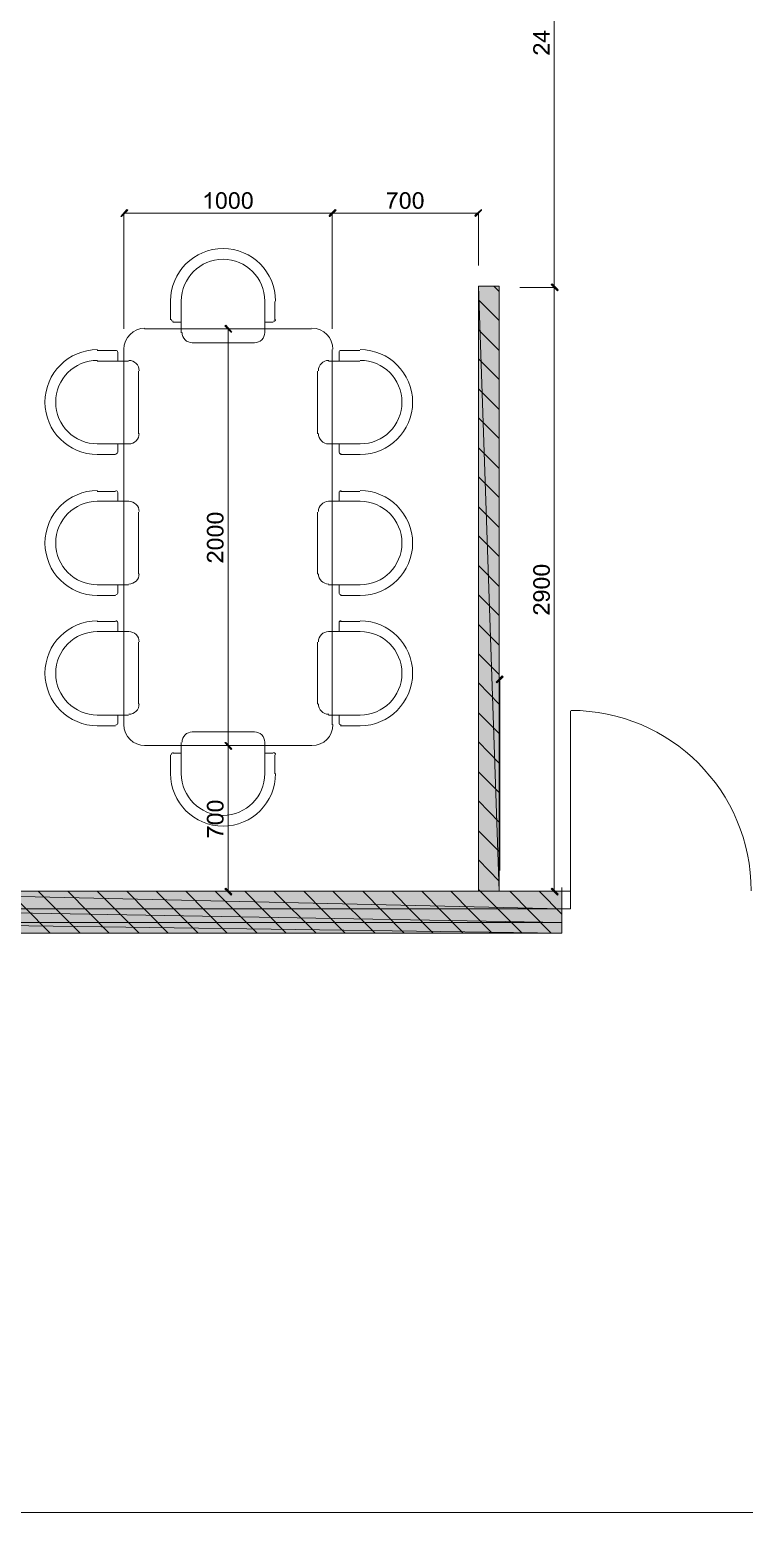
# Model space of a CAD drawing. Header units: inches. Extents: x 23 to 314, y 14 to 225.
# Drawn here: x 137.8 to 185.3, y 13.6 to 112.3 of the extents above; entities that cross this region are included whole.
import ezdxf

# ---------------------------------------------------------------- set-up
doc = ezdxf.new("R2010")
doc.units = ezdxf.units.IN
for name, color, linetype in [('BUYSER', 7, 'Continuous'), ('DIM', 7, 'Continuous'), ('Doors', 7, 'Continuous'), ('KAHUYQNER', 7, 'Continuous'), ('PDF_0', 7, 'Continuous'), ('walls', 7, 'Continuous')]:
    doc.layers.add(name, color=color, linetype=linetype)

msp = doc.modelspace()

# ---------------------------------------------------------------- hatches: boundary and pattern name
at = {"layer": 'BUYSER', "true_color": 0x939598, "transparency": 33554687}
for points in [[(169, 54.927), (167.624, 54.927), (167.624, 95.192), (169, 95.192)], [(173.179, 53.755), (121.548, 53.755), (121.548, 54.927), (173.179, 54.927)], [(173.179, 52.837), (121.548, 52.837), (121.548, 53.755), (173.179, 53.755)], [(173.179, 52.124), (121.548, 52.124), (121.548, 52.837), (173.179, 52.837)]]:
    msp.add_hatch(color=252, dxfattribs=at).paths.add_polyline_path(points, flags=0)
at = {"layer": 'DIM', "true_color": 0x6ec1dd, "transparency": 33554687}
h = msp.add_hatch(color=133, dxfattribs=at)
h.paths.add_polyline_path([(172.364, 111.896), (172.098, 111.896), (172.098, 111.415), (171.973, 111.415), (171.254, 111.921), (171.254, 112.032), (171.973, 112.032), (171.973, 112.182), (172.098, 112.182), (172.098, 112.032), (172.364, 112.032)], flags=0)
h.paths.add_polyline_path([(171.973, 111.896), (171.473, 111.896), (171.973, 111.549)], flags=0)
h = msp.add_hatch(color=133, dxfattribs=at)
edge = h.paths.add_edge_path(flags=0)
edge.add_spline(control_points=[(172.233, 111.312), (172.233, 111.312), (172.364, 111.312), (172.364, 111.312), (172.364, 111.312), (172.364, 110.58), (172.364, 110.58), (172.345, 110.58), (172.328, 110.581), (172.315, 110.583), (172.302, 110.585), (172.286, 110.59), (172.269, 110.596), (172.219, 110.614), (172.169, 110.644), (172.12, 110.686), (172.071, 110.728), (172.016, 110.787), (171.954, 110.864), (171.856, 110.984), (171.778, 111.065), (171.72, 111.108), (171.662, 111.151), (171.607, 111.172), (171.555, 111.172), (171.501, 111.172), (171.455, 111.153), (171.418, 111.114), (171.381, 111.076), (171.363, 111.025), (171.363, 110.963), (171.363, 110.899), (171.382, 110.846), (171.422, 110.806), (171.462, 110.766), (171.516, 110.746), (171.585, 110.746), (171.585, 110.746), (171.571, 110.606), (171.571, 110.606), (171.466, 110.615), (171.386, 110.651), (171.332, 110.714), (171.277, 110.777), (171.25, 110.861), (171.25, 110.966), (171.25, 111.072), (171.279, 111.156), (171.338, 111.218), (171.397, 111.281), (171.471, 111.312), (171.558, 111.312), (171.601, 111.312), (171.644, 111.303), (171.687, 111.285), (171.73, 111.267), (171.775, 111.237), (171.823, 111.194), (171.872, 111.152), (171.937, 111.082), (172.019, 110.984), (172.088, 110.902), (172.135, 110.849), (172.159, 110.827), (172.183, 110.805), (172.208, 110.786), (172.233, 110.77), (172.233, 110.77), (172.233, 111.312), (172.233, 111.312)], knot_values=[0, 0, 0, 0, 1, 1, 1, 2, 2, 2, 3, 3, 3, 4, 4, 4, 5, 5, 5, 6, 6, 6, 7, 7, 7, 8, 8, 8, 9, 9, 9, 10, 10, 10, 11, 11, 11, 12, 12, 12, 13, 13, 13, 14, 14, 14, 15, 15, 15, 16, 16, 16, 17, 17, 17, 18, 18, 18, 19, 19, 19, 20, 20, 20, 21, 21, 21, 22, 22, 22, 23, 23, 23, 23], degree=3, periodic=1)
h = msp.add_hatch(color=133, dxfattribs=at)
edge = h.paths.add_edge_path(flags=0)
edge.add_spline(control_points=[(149.802, 100.34), (149.802, 100.34), (149.665, 100.34), (149.665, 100.34), (149.665, 100.34), (149.665, 101.208), (149.665, 101.208), (149.634, 101.177), (149.591, 101.147), (149.537, 101.115), (149.483, 101.084), (149.435, 101.06), (149.393, 101.044), (149.393, 101.044), (149.393, 101.175), (149.393, 101.175), (149.469, 101.211), (149.536, 101.254), (149.592, 101.305), (149.649, 101.356), (149.69, 101.405), (149.714, 101.454), (149.714, 101.454), (149.802, 101.454), (149.802, 101.454), (149.802, 101.454), (149.802, 100.34), (149.802, 100.34)], knot_values=[0, 0, 0, 0, 1, 1, 1, 2, 2, 2, 3, 3, 3, 4, 4, 4, 5, 5, 5, 6, 6, 6, 7, 7, 7, 8, 8, 8, 9, 9, 9, 9], degree=3, periodic=1)
h = msp.add_hatch(color=133, dxfattribs=at)
edge = h.paths.add_edge_path(flags=0)
edge.add_spline(control_points=[(150.15, 100.887), (150.15, 100.952), (150.153, 101.011), (150.16, 101.064), (150.167, 101.117), (150.177, 101.163), (150.19, 101.203), (150.218, 101.283), (150.258, 101.345), (150.311, 101.388), (150.364, 101.432), (150.431, 101.454), (150.512, 101.454), (150.571, 101.454), (150.623, 101.442), (150.668, 101.418), (150.713, 101.394), (150.75, 101.359), (150.779, 101.314), (150.808, 101.27), (150.831, 101.215), (150.848, 101.149), (150.865, 101.084), (150.874, 100.997), (150.874, 100.887), (150.874, 100.755), (150.86, 100.65), (150.834, 100.571), (150.807, 100.493), (150.767, 100.431), (150.714, 100.387), (150.66, 100.343), (150.593, 100.321), (150.512, 100.321), (150.405, 100.321), (150.321, 100.359), (150.26, 100.436), (150.187, 100.529), (150.15, 100.679), (150.15, 100.887)], knot_values=[0, 0, 0, 0, 1, 1, 1, 2, 2, 2, 3, 3, 3, 4, 4, 4, 5, 5, 5, 6, 6, 6, 7, 7, 7, 8, 8, 8, 9, 9, 9, 10, 10, 10, 11, 11, 11, 12, 12, 12, 13, 13, 13, 13], degree=3, periodic=1)
edge = h.paths.add_edge_path(flags=0)
edge.add_spline(control_points=[(150.29, 100.887), (150.29, 100.706), (150.311, 100.585), (150.354, 100.524), (150.396, 100.463), (150.449, 100.433), (150.512, 100.433), (150.573, 100.433), (150.626, 100.463), (150.669, 100.524), (150.712, 100.585), (150.734, 100.706), (150.734, 100.887), (150.734, 101.07), (150.712, 101.191), (150.67, 101.251), (150.627, 101.311), (150.574, 101.341), (150.51, 101.341), (150.448, 101.341), (150.398, 101.314), (150.361, 101.261), (150.314, 101.194), (150.29, 101.069), (150.29, 100.887)], knot_values=[0, 0, 0, 0, 1, 1, 1, 2, 2, 2, 3, 3, 3, 4, 4, 4, 5, 5, 5, 6, 6, 6, 7, 7, 7, 8, 8, 8, 8], degree=3, periodic=1)
h = msp.add_hatch(color=133, dxfattribs=at)
edge = h.paths.add_edge_path(flags=0)
edge.add_spline(control_points=[(151.012, 100.887), (151.012, 100.952), (151.015, 101.011), (151.022, 101.064), (151.028, 101.117), (151.038, 101.163), (151.052, 101.203), (151.079, 101.283), (151.119, 101.345), (151.173, 101.388), (151.226, 101.432), (151.293, 101.454), (151.374, 101.454), (151.433, 101.454), (151.485, 101.442), (151.53, 101.418), (151.575, 101.394), (151.612, 101.359), (151.641, 101.314), (151.67, 101.27), (151.693, 101.215), (151.71, 101.149), (151.727, 101.084), (151.735, 100.997), (151.735, 100.887), (151.735, 100.755), (151.722, 100.65), (151.696, 100.571), (151.669, 100.493), (151.629, 100.431), (151.575, 100.387), (151.522, 100.343), (151.454, 100.321), (151.374, 100.321), (151.267, 100.321), (151.183, 100.359), (151.122, 100.436), (151.048, 100.529), (151.012, 100.679), (151.012, 100.887)], knot_values=[0, 0, 0, 0, 1, 1, 1, 2, 2, 2, 3, 3, 3, 4, 4, 4, 5, 5, 5, 6, 6, 6, 7, 7, 7, 8, 8, 8, 9, 9, 9, 10, 10, 10, 11, 11, 11, 12, 12, 12, 13, 13, 13, 13], degree=3, periodic=1)
edge = h.paths.add_edge_path(flags=0)
edge.add_spline(control_points=[(151.152, 100.887), (151.152, 100.706), (151.173, 100.585), (151.215, 100.524), (151.258, 100.463), (151.311, 100.433), (151.374, 100.433), (151.435, 100.433), (151.487, 100.463), (151.531, 100.524), (151.574, 100.585), (151.595, 100.706), (151.595, 100.887), (151.595, 101.07), (151.574, 101.191), (151.531, 101.251), (151.489, 101.311), (151.436, 101.341), (151.372, 101.341), (151.31, 101.341), (151.26, 101.314), (151.222, 101.261), (151.175, 101.194), (151.152, 101.069), (151.152, 100.887)], knot_values=[0, 0, 0, 0, 1, 1, 1, 2, 2, 2, 3, 3, 3, 4, 4, 4, 5, 5, 5, 6, 6, 6, 7, 7, 7, 8, 8, 8, 8], degree=3, periodic=1)
h = msp.add_hatch(color=133, dxfattribs=at)
edge = h.paths.add_edge_path(flags=0)
edge.add_spline(control_points=[(151.874, 100.887), (151.874, 100.952), (151.877, 101.011), (151.883, 101.064), (151.89, 101.117), (151.9, 101.163), (151.914, 101.203), (151.941, 101.283), (151.981, 101.345), (152.034, 101.388), (152.088, 101.432), (152.155, 101.454), (152.235, 101.454), (152.294, 101.454), (152.346, 101.442), (152.392, 101.418), (152.437, 101.394), (152.474, 101.359), (152.503, 101.314), (152.532, 101.27), (152.555, 101.215), (152.572, 101.149), (152.589, 101.084), (152.597, 100.997), (152.597, 100.887), (152.597, 100.755), (152.584, 100.65), (152.557, 100.571), (152.531, 100.493), (152.491, 100.431), (152.437, 100.387), (152.383, 100.343), (152.316, 100.321), (152.235, 100.321), (152.128, 100.321), (152.044, 100.359), (151.983, 100.436), (151.91, 100.529), (151.874, 100.679), (151.874, 100.887)], knot_values=[0, 0, 0, 0, 1, 1, 1, 2, 2, 2, 3, 3, 3, 4, 4, 4, 5, 5, 5, 6, 6, 6, 7, 7, 7, 8, 8, 8, 9, 9, 9, 10, 10, 10, 11, 11, 11, 12, 12, 12, 13, 13, 13, 13], degree=3, periodic=1)
edge = h.paths.add_edge_path(flags=0)
edge.add_spline(control_points=[(152.014, 100.887), (152.014, 100.706), (152.035, 100.585), (152.077, 100.524), (152.119, 100.463), (152.172, 100.433), (152.235, 100.433), (152.297, 100.433), (152.349, 100.463), (152.392, 100.524), (152.435, 100.585), (152.457, 100.706), (152.457, 100.887), (152.457, 101.07), (152.436, 101.191), (152.393, 101.251), (152.35, 101.311), (152.297, 101.341), (152.234, 101.341), (152.172, 101.341), (152.122, 101.314), (152.084, 101.261), (152.037, 101.194), (152.014, 101.069), (152.014, 100.887)], knot_values=[0, 0, 0, 0, 1, 1, 1, 2, 2, 2, 3, 3, 3, 4, 4, 4, 5, 5, 5, 6, 6, 6, 7, 7, 7, 8, 8, 8, 8], degree=3, periodic=1)
h = msp.add_hatch(color=133, dxfattribs=at)
edge = h.paths.add_edge_path(flags=0)
edge.add_spline(control_points=[(161.53, 101.304), (161.53, 101.304), (161.53, 101.435), (161.53, 101.435), (161.53, 101.435), (162.248, 101.435), (162.248, 101.435), (162.248, 101.435), (162.248, 101.329), (162.248, 101.329), (162.179, 101.255), (162.109, 101.155), (162.038, 101.029), (161.97, 100.907), (161.916, 100.778), (161.877, 100.645), (161.861, 100.59), (161.849, 100.542), (161.841, 100.499), (161.83, 100.444), (161.825, 100.391), (161.825, 100.34), (161.825, 100.34), (161.685, 100.34), (161.685, 100.34), (161.685, 100.423), (161.702, 100.528), (161.737, 100.656), (161.769, 100.779), (161.816, 100.898), (161.877, 101.014), (161.939, 101.129), (162.004, 101.226), (162.073, 101.304), (162.073, 101.304), (161.53, 101.304), (161.53, 101.304)], knot_values=[0, 0, 0, 0, 1, 1, 1, 2, 2, 2, 3, 3, 3, 4, 4, 4, 5, 5, 5, 6, 6, 6, 7, 7, 7, 8, 8, 8, 9, 9, 9, 10, 10, 10, 11, 11, 11, 12, 12, 12, 12], degree=3, periodic=1)
h = msp.add_hatch(color=133, dxfattribs=at)
edge = h.paths.add_edge_path(flags=0)
edge.add_spline(control_points=[(162.383, 100.887), (162.383, 100.952), (162.386, 101.011), (162.392, 101.064), (162.399, 101.117), (162.409, 101.163), (162.423, 101.203), (162.45, 101.283), (162.49, 101.345), (162.543, 101.388), (162.597, 101.432), (162.664, 101.454), (162.744, 101.454), (162.803, 101.454), (162.855, 101.442), (162.901, 101.418), (162.946, 101.394), (162.983, 101.359), (163.012, 101.314), (163.041, 101.27), (163.064, 101.215), (163.081, 101.149), (163.098, 101.084), (163.106, 100.997), (163.106, 100.887), (163.106, 100.755), (163.093, 100.65), (163.066, 100.571), (163.04, 100.493), (163, 100.431), (162.946, 100.387), (162.892, 100.343), (162.825, 100.321), (162.744, 100.321), (162.637, 100.321), (162.553, 100.359), (162.492, 100.436), (162.419, 100.529), (162.383, 100.679), (162.383, 100.887)], knot_values=[0, 0, 0, 0, 1, 1, 1, 2, 2, 2, 3, 3, 3, 4, 4, 4, 5, 5, 5, 6, 6, 6, 7, 7, 7, 8, 8, 8, 9, 9, 9, 10, 10, 10, 11, 11, 11, 12, 12, 12, 13, 13, 13, 13], degree=3, periodic=1)
edge = h.paths.add_edge_path(flags=0)
edge.add_spline(control_points=[(162.523, 100.887), (162.523, 100.706), (162.544, 100.585), (162.586, 100.524), (162.629, 100.463), (162.681, 100.433), (162.744, 100.433), (162.806, 100.433), (162.858, 100.463), (162.901, 100.524), (162.944, 100.585), (162.966, 100.706), (162.966, 100.887), (162.966, 101.07), (162.945, 101.191), (162.902, 101.251), (162.859, 101.311), (162.806, 101.341), (162.743, 101.341), (162.681, 101.341), (162.631, 101.314), (162.593, 101.261), (162.546, 101.194), (162.523, 101.069), (162.523, 100.887)], knot_values=[0, 0, 0, 0, 1, 1, 1, 2, 2, 2, 3, 3, 3, 4, 4, 4, 5, 5, 5, 6, 6, 6, 7, 7, 7, 8, 8, 8, 8], degree=3, periodic=1)
h = msp.add_hatch(color=133, dxfattribs=at)
edge = h.paths.add_edge_path(flags=0)
edge.add_spline(control_points=[(163.244, 100.887), (163.244, 100.952), (163.248, 101.011), (163.254, 101.064), (163.261, 101.117), (163.271, 101.163), (163.284, 101.203), (163.312, 101.283), (163.352, 101.345), (163.405, 101.388), (163.458, 101.432), (163.525, 101.454), (163.606, 101.454), (163.665, 101.454), (163.717, 101.442), (163.762, 101.418), (163.807, 101.394), (163.844, 101.359), (163.873, 101.314), (163.902, 101.27), (163.925, 101.215), (163.942, 101.149), (163.959, 101.084), (163.968, 100.997), (163.968, 100.887), (163.968, 100.755), (163.954, 100.65), (163.928, 100.571), (163.901, 100.493), (163.861, 100.431), (163.808, 100.387), (163.754, 100.343), (163.687, 100.321), (163.606, 100.321), (163.499, 100.321), (163.415, 100.359), (163.354, 100.436), (163.281, 100.529), (163.244, 100.679), (163.244, 100.887)], knot_values=[0, 0, 0, 0, 1, 1, 1, 2, 2, 2, 3, 3, 3, 4, 4, 4, 5, 5, 5, 6, 6, 6, 7, 7, 7, 8, 8, 8, 9, 9, 9, 10, 10, 10, 11, 11, 11, 12, 12, 12, 13, 13, 13, 13], degree=3, periodic=1)
edge = h.paths.add_edge_path(flags=0)
edge.add_spline(control_points=[(163.384, 100.887), (163.384, 100.706), (163.405, 100.585), (163.448, 100.524), (163.49, 100.463), (163.543, 100.433), (163.606, 100.433), (163.668, 100.433), (163.72, 100.463), (163.763, 100.524), (163.806, 100.585), (163.828, 100.706), (163.828, 100.887), (163.828, 101.07), (163.806, 101.191), (163.764, 101.251), (163.721, 101.311), (163.668, 101.341), (163.604, 101.341), (163.542, 101.341), (163.492, 101.314), (163.455, 101.261), (163.408, 101.194), (163.384, 101.069), (163.384, 100.887)], knot_values=[0, 0, 0, 0, 1, 1, 1, 2, 2, 2, 3, 3, 3, 4, 4, 4, 5, 5, 5, 6, 6, 6, 7, 7, 7, 8, 8, 8, 8], degree=3, periodic=1)
for points in [[(143.872, 99.83), (143.821, 99.83), (144.229, 100.289), (144.28, 100.238)], [(158.093, 100.289), (158.144, 100.238), (157.736, 99.83), (157.685, 99.83)], [(157.736, 99.83), (157.685, 99.881), (158.093, 100.289), (158.144, 100.238)], [(167.828, 100.289), (167.828, 100.238), (167.42, 99.83), (167.369, 99.881)], [(172.466, 95.294), (172.517, 95.345), (172.924, 94.937), (172.873, 94.886)], [(172.924, 94.937), (172.873, 94.886), (172.466, 95.294), (172.517, 95.345)], [(150.753, 92.542), (150.804, 92.593), (151.212, 92.134), (151.161, 92.134)], [(168.847, 68.79), (168.796, 68.841), (169.204, 69.249), (169.255, 69.198)], [(151.212, 64.407), (151.161, 64.356), (150.753, 64.815), (150.804, 64.815)], [(150.753, 64.815), (150.804, 64.815), (151.212, 64.407), (151.161, 64.356)], [(151.212, 54.723), (151.161, 54.672), (150.753, 55.08), (150.804, 55.131)], [(172.924, 54.723), (172.873, 54.672), (172.466, 55.08), (172.517, 55.131)]]:
    msp.add_hatch(color=133, dxfattribs=at).paths.add_polyline_path(points, flags=0)
h = msp.add_hatch(color=133, dxfattribs=at)
edge = h.paths.add_edge_path(flags=0)
edge.add_spline(control_points=[(150.104, 79.391), (150.039, 79.391), (149.98, 79.394), (149.927, 79.401), (149.874, 79.407), (149.828, 79.417), (149.788, 79.431), (149.708, 79.458), (149.646, 79.498), (149.603, 79.552), (149.559, 79.605), (149.537, 79.672), (149.537, 79.753), (149.537, 79.812), (149.549, 79.864), (149.573, 79.909), (149.597, 79.954), (149.632, 79.991), (149.677, 80.02), (149.721, 80.049), (149.776, 80.072), (149.842, 80.089), (149.907, 80.106), (149.994, 80.114), (150.104, 80.114), (150.236, 80.114), (150.341, 80.101), (150.42, 80.075), (150.498, 80.048), (150.56, 80.008), (150.604, 79.954), (150.648, 79.9), (150.67, 79.833), (150.67, 79.753), (150.67, 79.646), (150.632, 79.562), (150.555, 79.501), (150.462, 79.427), (150.312, 79.391), (150.104, 79.391)], knot_values=[0, 0, 0, 0, 1, 1, 1, 2, 2, 2, 3, 3, 3, 4, 4, 4, 5, 5, 5, 6, 6, 6, 7, 7, 7, 8, 8, 8, 9, 9, 9, 10, 10, 10, 11, 11, 11, 12, 12, 12, 13, 13, 13, 13], degree=3, periodic=1)
edge = h.paths.add_edge_path(flags=0)
edge.add_spline(control_points=[(150.104, 79.531), (150.285, 79.531), (150.406, 79.552), (150.467, 79.594), (150.528, 79.637), (150.558, 79.689), (150.558, 79.753), (150.558, 79.814), (150.528, 79.866), (150.467, 79.91), (150.406, 79.953), (150.285, 79.974), (150.104, 79.974), (149.922, 79.974), (149.8, 79.953), (149.74, 79.91), (149.68, 79.868), (149.65, 79.815), (149.65, 79.751), (149.65, 79.689), (149.677, 79.639), (149.73, 79.601), (149.797, 79.554), (149.922, 79.531), (150.104, 79.531)], knot_values=[0, 0, 0, 0, 1, 1, 1, 2, 2, 2, 3, 3, 3, 4, 4, 4, 5, 5, 5, 6, 6, 6, 7, 7, 7, 8, 8, 8, 8], degree=3, periodic=1)
h = msp.add_hatch(color=133, dxfattribs=at)
edge = h.paths.add_edge_path(flags=0)
edge.add_spline(control_points=[(150.104, 78.529), (150.039, 78.529), (149.98, 78.532), (149.927, 78.539), (149.874, 78.546), (149.828, 78.556), (149.788, 78.569), (149.708, 78.596), (149.646, 78.637), (149.603, 78.69), (149.559, 78.743), (149.537, 78.81), (149.537, 78.891), (149.537, 78.95), (149.549, 79.002), (149.573, 79.047), (149.597, 79.092), (149.632, 79.129), (149.677, 79.158), (149.721, 79.187), (149.776, 79.21), (149.842, 79.227), (149.907, 79.244), (149.994, 79.253), (150.104, 79.253), (150.236, 79.253), (150.341, 79.239), (150.42, 79.213), (150.498, 79.186), (150.56, 79.146), (150.604, 79.093), (150.648, 79.039), (150.67, 78.972), (150.67, 78.891), (150.67, 78.784), (150.632, 78.7), (150.555, 78.639), (150.462, 78.566), (150.312, 78.529), (150.104, 78.529)], knot_values=[0, 0, 0, 0, 1, 1, 1, 2, 2, 2, 3, 3, 3, 4, 4, 4, 5, 5, 5, 6, 6, 6, 7, 7, 7, 8, 8, 8, 9, 9, 9, 10, 10, 10, 11, 11, 11, 12, 12, 12, 13, 13, 13, 13], degree=3, periodic=1)
edge = h.paths.add_edge_path(flags=0)
edge.add_spline(control_points=[(150.104, 78.669), (150.285, 78.669), (150.406, 78.69), (150.467, 78.733), (150.528, 78.775), (150.558, 78.828), (150.558, 78.891), (150.558, 78.952), (150.528, 79.005), (150.467, 79.048), (150.406, 79.091), (150.285, 79.113), (150.104, 79.113), (149.922, 79.113), (149.8, 79.091), (149.74, 79.049), (149.68, 79.006), (149.65, 78.953), (149.65, 78.889), (149.65, 78.827), (149.677, 78.777), (149.73, 78.739), (149.797, 78.693), (149.922, 78.669), (150.104, 78.669)], knot_values=[0, 0, 0, 0, 1, 1, 1, 2, 2, 2, 3, 3, 3, 4, 4, 4, 5, 5, 5, 6, 6, 6, 7, 7, 7, 8, 8, 8, 8], degree=3, periodic=1)
h = msp.add_hatch(color=133, dxfattribs=at)
edge = h.paths.add_edge_path(flags=0)
edge.add_spline(control_points=[(150.104, 77.667), (150.039, 77.667), (149.98, 77.671), (149.927, 77.677), (149.874, 77.684), (149.828, 77.694), (149.788, 77.708), (149.708, 77.735), (149.646, 77.775), (149.603, 77.828), (149.559, 77.881), (149.537, 77.948), (149.537, 78.029), (149.537, 78.088), (149.549, 78.14), (149.573, 78.185), (149.597, 78.231), (149.632, 78.268), (149.677, 78.297), (149.721, 78.326), (149.776, 78.349), (149.842, 78.366), (149.907, 78.382), (149.994, 78.391), (150.104, 78.391), (150.236, 78.391), (150.341, 78.378), (150.42, 78.351), (150.498, 78.325), (150.56, 78.285), (150.604, 78.231), (150.648, 78.177), (150.67, 78.11), (150.67, 78.029), (150.67, 77.922), (150.632, 77.838), (150.555, 77.777), (150.462, 77.704), (150.312, 77.667), (150.104, 77.667)], knot_values=[0, 0, 0, 0, 1, 1, 1, 2, 2, 2, 3, 3, 3, 4, 4, 4, 5, 5, 5, 6, 6, 6, 7, 7, 7, 8, 8, 8, 9, 9, 9, 10, 10, 10, 11, 11, 11, 12, 12, 12, 13, 13, 13, 13], degree=3, periodic=1)
edge = h.paths.add_edge_path(flags=0)
edge.add_spline(control_points=[(150.104, 77.807), (150.285, 77.807), (150.406, 77.829), (150.467, 77.871), (150.528, 77.913), (150.558, 77.966), (150.558, 78.029), (150.558, 78.091), (150.528, 78.143), (150.467, 78.186), (150.406, 78.229), (150.285, 78.251), (150.104, 78.251), (149.922, 78.251), (149.8, 78.23), (149.74, 78.187), (149.68, 78.144), (149.65, 78.091), (149.65, 78.028), (149.65, 77.966), (149.677, 77.916), (149.73, 77.878), (149.797, 77.831), (149.922, 77.807), (150.104, 77.807)], knot_values=[0, 0, 0, 0, 1, 1, 1, 2, 2, 2, 3, 3, 3, 4, 4, 4, 5, 5, 5, 6, 6, 6, 7, 7, 7, 8, 8, 8, 8], degree=3, periodic=1)
h = msp.add_hatch(color=133, dxfattribs=at)
edge = h.paths.add_edge_path(flags=0)
edge.add_spline(control_points=[(150.52, 77.52), (150.52, 77.52), (150.651, 77.52), (150.651, 77.52), (150.651, 77.52), (150.651, 76.788), (150.651, 76.788), (150.632, 76.788), (150.616, 76.789), (150.602, 76.791), (150.589, 76.793), (150.574, 76.798), (150.557, 76.804), (150.506, 76.822), (150.457, 76.852), (150.408, 76.894), (150.359, 76.936), (150.303, 76.995), (150.241, 77.072), (150.143, 77.192), (150.065, 77.273), (150.007, 77.316), (149.949, 77.359), (149.894, 77.38), (149.842, 77.38), (149.788, 77.38), (149.743, 77.361), (149.706, 77.322), (149.669, 77.284), (149.65, 77.233), (149.65, 77.171), (149.65, 77.107), (149.67, 77.054), (149.71, 77.014), (149.749, 76.974), (149.803, 76.954), (149.873, 76.954), (149.873, 76.954), (149.858, 76.814), (149.858, 76.814), (149.753, 76.823), (149.674, 76.859), (149.619, 76.922), (149.565, 76.985), (149.537, 77.069), (149.537, 77.174), (149.537, 77.28), (149.567, 77.364), (149.626, 77.426), (149.685, 77.489), (149.758, 77.52), (149.845, 77.52), (149.889, 77.52), (149.932, 77.511), (149.974, 77.493), (150.017, 77.475), (150.063, 77.445), (150.111, 77.402), (150.159, 77.36), (150.225, 77.29), (150.307, 77.192), (150.376, 77.11), (150.422, 77.057), (150.446, 77.035), (150.47, 77.013), (150.495, 76.994), (150.52, 76.978), (150.52, 76.978), (150.52, 77.52), (150.52, 77.52)], knot_values=[0, 0, 0, 0, 1, 1, 1, 2, 2, 2, 3, 3, 3, 4, 4, 4, 5, 5, 5, 6, 6, 6, 7, 7, 7, 8, 8, 8, 9, 9, 9, 10, 10, 10, 11, 11, 11, 12, 12, 12, 13, 13, 13, 14, 14, 14, 15, 15, 15, 16, 16, 16, 17, 17, 17, 18, 18, 18, 19, 19, 19, 20, 20, 20, 21, 21, 21, 22, 22, 22, 23, 23, 23, 23], degree=3, periodic=1)
h = msp.add_hatch(color=133, dxfattribs=at)
edge = h.paths.add_edge_path(flags=0)
edge.add_spline(control_points=[(171.817, 75.925), (171.752, 75.925), (171.693, 75.928), (171.64, 75.935), (171.587, 75.941), (171.54, 75.951), (171.5, 75.965), (171.421, 75.992), (171.359, 76.033), (171.315, 76.086), (171.272, 76.139), (171.25, 76.206), (171.25, 76.287), (171.25, 76.346), (171.262, 76.398), (171.286, 76.443), (171.31, 76.488), (171.344, 76.525), (171.389, 76.554), (171.434, 76.583), (171.489, 76.606), (171.554, 76.623), (171.619, 76.64), (171.707, 76.648), (171.817, 76.648), (171.948, 76.648), (172.054, 76.635), (172.132, 76.609), (172.211, 76.582), (172.272, 76.542), (172.317, 76.488), (172.361, 76.435), (172.383, 76.367), (172.383, 76.287), (172.383, 76.18), (172.344, 76.096), (172.268, 76.035), (172.175, 75.962), (172.025, 75.925), (171.817, 75.925)], knot_values=[0, 0, 0, 0, 1, 1, 1, 2, 2, 2, 3, 3, 3, 4, 4, 4, 5, 5, 5, 6, 6, 6, 7, 7, 7, 8, 8, 8, 9, 9, 9, 10, 10, 10, 11, 11, 11, 12, 12, 12, 13, 13, 13, 13], degree=3, periodic=1)
edge = h.paths.add_edge_path(flags=0)
edge.add_spline(control_points=[(171.817, 76.065), (171.998, 76.065), (172.119, 76.086), (172.18, 76.129), (172.24, 76.171), (172.271, 76.224), (172.271, 76.287), (172.271, 76.348), (172.24, 76.401), (172.18, 76.444), (172.119, 76.487), (171.998, 76.508), (171.817, 76.508), (171.634, 76.508), (171.513, 76.487), (171.453, 76.444), (171.393, 76.402), (171.363, 76.349), (171.363, 76.285), (171.363, 76.223), (171.389, 76.173), (171.442, 76.135), (171.51, 76.088), (171.635, 76.065), (171.817, 76.065)], knot_values=[0, 0, 0, 0, 1, 1, 1, 2, 2, 2, 3, 3, 3, 4, 4, 4, 5, 5, 5, 6, 6, 6, 7, 7, 7, 8, 8, 8, 8], degree=3, periodic=1)
h = msp.add_hatch(color=133, dxfattribs=at)
edge = h.paths.add_edge_path(flags=0)
edge.add_spline(control_points=[(171.817, 75.063), (171.752, 75.063), (171.693, 75.067), (171.64, 75.073), (171.587, 75.08), (171.54, 75.09), (171.5, 75.103), (171.421, 75.131), (171.359, 75.171), (171.315, 75.224), (171.272, 75.277), (171.25, 75.344), (171.25, 75.425), (171.25, 75.484), (171.262, 75.536), (171.286, 75.581), (171.31, 75.626), (171.344, 75.663), (171.389, 75.692), (171.434, 75.721), (171.489, 75.744), (171.554, 75.761), (171.619, 75.778), (171.707, 75.787), (171.817, 75.787), (171.948, 75.787), (172.054, 75.773), (172.132, 75.747), (172.211, 75.72), (172.272, 75.68), (172.317, 75.627), (172.361, 75.573), (172.383, 75.506), (172.383, 75.425), (172.383, 75.318), (172.344, 75.234), (172.268, 75.173), (172.175, 75.1), (172.025, 75.063), (171.817, 75.063)], knot_values=[0, 0, 0, 0, 1, 1, 1, 2, 2, 2, 3, 3, 3, 4, 4, 4, 5, 5, 5, 6, 6, 6, 7, 7, 7, 8, 8, 8, 9, 9, 9, 10, 10, 10, 11, 11, 11, 12, 12, 12, 13, 13, 13, 13], degree=3, periodic=1)
edge = h.paths.add_edge_path(flags=0)
edge.add_spline(control_points=[(171.817, 75.203), (171.998, 75.203), (172.119, 75.224), (172.18, 75.267), (172.24, 75.309), (172.271, 75.362), (172.271, 75.425), (172.271, 75.487), (172.24, 75.539), (172.18, 75.582), (172.119, 75.625), (171.998, 75.647), (171.817, 75.647), (171.634, 75.647), (171.513, 75.625), (171.453, 75.583), (171.393, 75.54), (171.363, 75.487), (171.363, 75.423), (171.363, 75.361), (171.389, 75.311), (171.442, 75.274), (171.51, 75.227), (171.635, 75.203), (171.817, 75.203)], knot_values=[0, 0, 0, 0, 1, 1, 1, 2, 2, 2, 3, 3, 3, 4, 4, 4, 5, 5, 5, 6, 6, 6, 7, 7, 7, 8, 8, 8, 8], degree=3, periodic=1)
h = msp.add_hatch(color=133, dxfattribs=at)
edge = h.paths.add_edge_path(flags=0)
edge.add_spline(control_points=[(172.107, 74.222), (172.107, 74.222), (172.095, 74.353), (172.095, 74.353), (172.156, 74.364), (172.201, 74.385), (172.229, 74.416), (172.257, 74.448), (172.271, 74.488), (172.271, 74.537), (172.271, 74.579), (172.261, 74.616), (172.242, 74.647), (172.223, 74.679), (172.197, 74.704), (172.166, 74.724), (172.134, 74.743), (172.091, 74.76), (172.036, 74.774), (171.981, 74.789), (171.925, 74.796), (171.869, 74.796), (171.869, 74.796), (171.842, 74.796), (171.842, 74.796), (171.884, 74.769), (171.919, 74.732), (171.946, 74.684), (171.974, 74.636), (171.988, 74.585), (171.988, 74.53), (171.988, 74.439), (171.954, 74.362), (171.888, 74.298), (171.821, 74.234), (171.733, 74.202), (171.624, 74.202), (171.512, 74.202), (171.422, 74.235), (171.353, 74.301), (171.284, 74.368), (171.25, 74.451), (171.25, 74.55), (171.25, 74.586), (171.255, 74.621), (171.264, 74.654), (171.274, 74.687), (171.288, 74.718), (171.308, 74.748), (171.347, 74.808), (171.402, 74.854), (171.474, 74.885), (171.546, 74.916), (171.65, 74.931), (171.786, 74.931), (171.928, 74.931), (172.041, 74.916), (172.125, 74.885), (172.208, 74.855), (172.272, 74.809), (172.317, 74.748), (172.361, 74.687), (172.383, 74.616), (172.383, 74.534), (172.383, 74.448), (172.359, 74.377), (172.311, 74.322), (172.263, 74.268), (172.195, 74.234), (172.107, 74.222)], knot_values=[0, 0, 0, 0, 1, 1, 1, 2, 2, 2, 3, 3, 3, 4, 4, 4, 5, 5, 5, 6, 6, 6, 7, 7, 7, 8, 8, 8, 9, 9, 9, 10, 10, 10, 11, 11, 11, 12, 12, 12, 13, 13, 13, 14, 14, 14, 15, 15, 15, 16, 16, 16, 17, 17, 17, 18, 18, 18, 19, 19, 19, 20, 20, 20, 21, 21, 21, 22, 22, 22, 23, 23, 23, 23], degree=3, periodic=1)
edge = h.paths.add_edge_path(flags=0)
edge.add_spline(control_points=[(171.618, 74.78), (171.539, 74.78), (171.477, 74.759), (171.431, 74.717), (171.385, 74.676), (171.363, 74.626), (171.363, 74.567), (171.363, 74.507), (171.387, 74.454), (171.437, 74.409), (171.486, 74.364), (171.55, 74.342), (171.629, 74.342), (171.699, 74.342), (171.756, 74.363), (171.801, 74.405), (171.845, 74.448), (171.867, 74.5), (171.867, 74.563), (171.867, 74.626), (171.845, 74.678), (171.802, 74.718), (171.758, 74.759), (171.696, 74.78), (171.618, 74.78)], knot_values=[0, 0, 0, 0, 1, 1, 1, 2, 2, 2, 3, 3, 3, 4, 4, 4, 5, 5, 5, 6, 6, 6, 7, 7, 7, 8, 8, 8, 8], degree=3, periodic=1)
h = msp.add_hatch(color=133, dxfattribs=at)
edge = h.paths.add_edge_path(flags=0)
edge.add_spline(control_points=[(172.233, 74.054), (172.233, 74.054), (172.364, 74.054), (172.364, 74.054), (172.364, 74.054), (172.364, 73.322), (172.364, 73.322), (172.345, 73.322), (172.328, 73.323), (172.315, 73.326), (172.302, 73.328), (172.286, 73.332), (172.269, 73.338), (172.219, 73.357), (172.169, 73.386), (172.12, 73.428), (172.071, 73.47), (172.016, 73.529), (171.954, 73.606), (171.856, 73.726), (171.778, 73.807), (171.72, 73.85), (171.662, 73.893), (171.607, 73.914), (171.555, 73.914), (171.501, 73.914), (171.455, 73.895), (171.418, 73.856), (171.381, 73.818), (171.363, 73.767), (171.363, 73.705), (171.363, 73.641), (171.382, 73.588), (171.422, 73.548), (171.462, 73.508), (171.516, 73.488), (171.585, 73.488), (171.585, 73.488), (171.571, 73.348), (171.571, 73.348), (171.466, 73.357), (171.386, 73.393), (171.332, 73.456), (171.277, 73.519), (171.25, 73.603), (171.25, 73.708), (171.25, 73.814), (171.279, 73.898), (171.338, 73.96), (171.397, 74.023), (171.471, 74.054), (171.558, 74.054), (171.601, 74.054), (171.644, 74.045), (171.687, 74.027), (171.73, 74.009), (171.775, 73.979), (171.823, 73.937), (171.872, 73.894), (171.937, 73.824), (172.019, 73.727), (172.088, 73.644), (172.135, 73.591), (172.159, 73.569), (172.183, 73.547), (172.208, 73.528), (172.233, 73.512), (172.233, 73.512), (172.233, 74.054), (172.233, 74.054)], knot_values=[0, 0, 0, 0, 1, 1, 1, 2, 2, 2, 3, 3, 3, 4, 4, 4, 5, 5, 5, 6, 6, 6, 7, 7, 7, 8, 8, 8, 9, 9, 9, 10, 10, 10, 11, 11, 11, 12, 12, 12, 13, 13, 13, 14, 14, 14, 15, 15, 15, 16, 16, 16, 17, 17, 17, 18, 18, 18, 19, 19, 19, 20, 20, 20, 21, 21, 21, 22, 22, 22, 23, 23, 23, 23], degree=3, periodic=1)
h = msp.add_hatch(color=133, dxfattribs=at)
edge = h.paths.add_edge_path(flags=0)
edge.add_spline(control_points=[(150.104, 60.231), (150.039, 60.231), (149.98, 60.235), (149.927, 60.241), (149.874, 60.248), (149.828, 60.258), (149.788, 60.272), (149.708, 60.299), (149.646, 60.339), (149.603, 60.392), (149.559, 60.445), (149.537, 60.512), (149.537, 60.593), (149.537, 60.652), (149.549, 60.704), (149.573, 60.749), (149.597, 60.795), (149.632, 60.832), (149.677, 60.861), (149.721, 60.89), (149.776, 60.913), (149.842, 60.93), (149.907, 60.946), (149.994, 60.955), (150.104, 60.955), (150.236, 60.955), (150.341, 60.942), (150.42, 60.915), (150.498, 60.889), (150.56, 60.849), (150.604, 60.795), (150.648, 60.741), (150.67, 60.674), (150.67, 60.593), (150.67, 60.486), (150.632, 60.402), (150.555, 60.341), (150.462, 60.268), (150.312, 60.231), (150.104, 60.231)], knot_values=[0, 0, 0, 0, 1, 1, 1, 2, 2, 2, 3, 3, 3, 4, 4, 4, 5, 5, 5, 6, 6, 6, 7, 7, 7, 8, 8, 8, 9, 9, 9, 10, 10, 10, 11, 11, 11, 12, 12, 12, 13, 13, 13, 13], degree=3, periodic=1)
edge = h.paths.add_edge_path(flags=0)
edge.add_spline(control_points=[(150.104, 60.371), (150.285, 60.371), (150.406, 60.393), (150.467, 60.435), (150.528, 60.477), (150.558, 60.53), (150.558, 60.593), (150.558, 60.655), (150.528, 60.707), (150.467, 60.75), (150.406, 60.793), (150.285, 60.815), (150.104, 60.815), (149.922, 60.815), (149.8, 60.794), (149.74, 60.751), (149.68, 60.708), (149.65, 60.655), (149.65, 60.592), (149.65, 60.53), (149.677, 60.48), (149.73, 60.442), (149.797, 60.395), (149.922, 60.371), (150.104, 60.371)], knot_values=[0, 0, 0, 0, 1, 1, 1, 2, 2, 2, 3, 3, 3, 4, 4, 4, 5, 5, 5, 6, 6, 6, 7, 7, 7, 8, 8, 8, 8], degree=3, periodic=1)
h = msp.add_hatch(color=133, dxfattribs=at)
edge = h.paths.add_edge_path(flags=0)
edge.add_spline(control_points=[(150.104, 59.37), (150.039, 59.37), (149.98, 59.373), (149.927, 59.38), (149.874, 59.386), (149.828, 59.396), (149.788, 59.41), (149.708, 59.437), (149.646, 59.477), (149.603, 59.531), (149.559, 59.584), (149.537, 59.651), (149.537, 59.731), (149.537, 59.791), (149.549, 59.843), (149.573, 59.888), (149.597, 59.933), (149.632, 59.97), (149.677, 59.999), (149.721, 60.028), (149.776, 60.051), (149.842, 60.068), (149.907, 60.085), (149.994, 60.093), (150.104, 60.093), (150.236, 60.093), (150.341, 60.08), (150.42, 60.053), (150.498, 60.027), (150.56, 59.987), (150.604, 59.933), (150.648, 59.879), (150.67, 59.812), (150.67, 59.731), (150.67, 59.625), (150.632, 59.541), (150.555, 59.48), (150.462, 59.406), (150.312, 59.37), (150.104, 59.37)], knot_values=[0, 0, 0, 0, 1, 1, 1, 2, 2, 2, 3, 3, 3, 4, 4, 4, 5, 5, 5, 6, 6, 6, 7, 7, 7, 8, 8, 8, 9, 9, 9, 10, 10, 10, 11, 11, 11, 12, 12, 12, 13, 13, 13, 13], degree=3, periodic=1)
edge = h.paths.add_edge_path(flags=0)
edge.add_spline(control_points=[(150.104, 59.51), (150.285, 59.51), (150.406, 59.531), (150.467, 59.573), (150.528, 59.616), (150.558, 59.668), (150.558, 59.731), (150.558, 59.793), (150.528, 59.845), (150.467, 59.889), (150.406, 59.932), (150.285, 59.953), (150.104, 59.953), (149.922, 59.953), (149.8, 59.932), (149.74, 59.889), (149.68, 59.847), (149.65, 59.794), (149.65, 59.73), (149.65, 59.668), (149.677, 59.618), (149.73, 59.58), (149.797, 59.533), (149.922, 59.51), (150.104, 59.51)], knot_values=[0, 0, 0, 0, 1, 1, 1, 2, 2, 2, 3, 3, 3, 4, 4, 4, 5, 5, 5, 6, 6, 6, 7, 7, 7, 8, 8, 8, 8], degree=3, periodic=1)
h = msp.add_hatch(color=133, dxfattribs=at)
edge = h.paths.add_edge_path(flags=0)
edge.add_spline(control_points=[(149.687, 58.517), (149.687, 58.517), (149.556, 58.517), (149.556, 58.517), (149.556, 58.517), (149.556, 59.235), (149.556, 59.235), (149.556, 59.235), (149.662, 59.235), (149.662, 59.235), (149.736, 59.166), (149.836, 59.096), (149.962, 59.025), (150.084, 58.957), (150.213, 58.903), (150.346, 58.865), (150.401, 58.848), (150.449, 58.836), (150.492, 58.828), (150.547, 58.818), (150.6, 58.812), (150.651, 58.812), (150.651, 58.812), (150.651, 58.672), (150.651, 58.672), (150.568, 58.672), (150.463, 58.689), (150.335, 58.724), (150.212, 58.756), (150.093, 58.803), (149.977, 58.865), (149.862, 58.926), (149.765, 58.991), (149.687, 59.061), (149.687, 59.061), (149.687, 58.517), (149.687, 58.517)], knot_values=[0, 0, 0, 0, 1, 1, 1, 2, 2, 2, 3, 3, 3, 4, 4, 4, 5, 5, 5, 6, 6, 6, 7, 7, 7, 8, 8, 8, 9, 9, 9, 10, 10, 10, 11, 11, 11, 12, 12, 12, 12], degree=3, periodic=1)

# ---------------------------------------------------------------- linework, layer by layer
at = {"layer": 'BUYSER', "color": 252, "linetype": 'Continuous', "lineweight": 5, "true_color": 0x939598}
for points in [[(169, 54.927), (169, 95.192), (167.624, 95.192)], [(169, 54.927), (167.624, 54.927), (167.624, 95.192)], [(167.624, 95.192), (169, 54.927)], [(173.179, 53.755), (173.179, 54.927), (121.548, 54.927)], [(173.179, 53.755), (121.548, 53.755), (121.548, 54.927)], [(121.548, 54.927), (173.179, 53.755)], [(173.179, 54.927), (135.718, 54.927)], [(173.179, 52.837), (173.179, 53.755), (121.548, 53.755)], [(173.179, 52.837), (121.548, 52.837), (121.548, 53.755)], [(121.548, 53.755), (173.179, 52.837)], [(173.179, 52.124), (173.179, 52.837), (121.548, 52.837)], [(173.179, 52.124), (121.548, 52.124), (121.548, 52.837)], [(121.548, 52.837), (173.179, 52.124)]]:
    msp.add_lwpolyline(points, dxfattribs=at)
at = {"layer": 'BUYSER', "color": 251, "linetype": 'Continuous', "lineweight": 5, "true_color": 0x636466}
for points in [[(169, 94.835), (168.643, 95.192)], [(169, 92.898), (167.624, 94.275)], [(169, 90.911), (167.624, 92.287)], [(169, 88.974), (167.624, 90.35)], [(169, 86.986), (167.624, 88.362)], [(169, 85.049), (167.624, 86.425)], [(169, 83.062), (167.624, 84.438)], [(169, 81.125), (167.624, 82.501)], [(169, 79.137), (167.624, 80.513)], [(169, 77.2), (167.624, 78.576)], [(169, 75.212), (167.624, 76.589)], [(169, 73.276), (167.624, 74.652)], [(169, 71.288), (167.624, 72.664)], [(169, 69.351), (167.624, 70.727)], [(169, 67.363), (167.624, 68.79)], [(169, 65.426), (167.624, 66.803)], [(169, 63.439), (167.624, 64.866)], [(169, 61.502), (167.624, 62.878)], [(169, 59.514), (167.624, 60.941)], [(169, 57.577), (167.624, 58.953)], [(169, 55.59), (167.624, 57.017)], [(139.132, 52.124), (135.718, 55.539)], [(141.12, 52.124), (138.317, 54.927)], [(143.057, 52.124), (140.305, 54.927)], [(145.045, 52.124), (142.241, 54.927)], [(146.982, 52.124), (144.229, 54.927)], [(148.969, 52.124), (146.166, 54.927)], [(150.906, 52.124), (148.154, 54.927)], [(152.894, 52.124), (150.091, 54.927)], [(154.831, 52.124), (152.078, 54.927)], [(156.818, 52.124), (154.015, 54.927)], [(158.755, 52.124), (156.003, 54.927)], [(160.743, 52.124), (157.94, 54.927)], [(162.68, 52.124), (159.928, 54.927)], [(164.617, 52.124), (161.864, 54.927)], [(166.604, 52.124), (163.852, 54.927)], [(168.541, 52.124), (165.789, 54.927)], [(170.529, 52.124), (167.624, 55.029)], [(172.466, 52.124), (169.713, 54.927)], [(173.179, 53.398), (171.65, 54.927)]]:
    msp.add_lwpolyline(points, dxfattribs=at)
at = {"layer": 'DIM', "color": 133, "linetype": 'Continuous', "lineweight": 5, "true_color": 0x6ec1dd}
for points in [[(170.376, 129.392), (172.67, 129.392), (172.67, 95.09)], [(143.872, 99.83), (143.821, 99.83), (144.229, 100.289)], [(143.872, 99.83), (144.28, 100.238), (144.229, 100.289)], [(144.229, 100.289), (143.872, 99.83)], [(144.025, 92.338), (144.025, 100.034)], [(157.889, 92.338), (157.889, 100.034), (144.025, 100.034)], [(158.093, 100.289), (157.685, 99.83), (157.736, 99.83)], [(157.736, 99.83), (157.685, 99.881), (158.093, 100.289)], [(158.093, 100.289), (158.144, 100.238), (157.736, 99.83)], [(157.736, 99.83), (158.093, 100.289)], [(157.736, 99.83), (158.144, 100.238), (158.093, 100.289)], [(158.093, 100.289), (157.736, 99.83)], [(157.889, 92.338), (157.889, 100.034)], [(167.624, 96.568), (167.624, 100.034), (157.889, 100.034)], [(167.828, 100.289), (167.369, 99.881), (167.42, 99.83)], [(167.828, 100.289), (167.828, 100.238), (167.42, 99.83)], [(167.42, 99.83), (167.828, 100.289)], [(170.376, 95.09), (172.67, 95.09), (172.67, 54.927)], [(170.376, 95.09), (172.67, 95.09)], [(172.466, 95.294), (172.517, 95.345), (172.924, 94.937)], [(172.924, 94.937), (172.517, 95.345), (172.466, 95.294)], [(172.466, 95.294), (172.873, 94.886), (172.924, 94.937)], [(172.924, 94.937), (172.466, 95.294)], [(172.924, 94.937), (172.873, 94.886), (172.466, 95.294)], [(172.466, 95.294), (172.924, 94.937)], [(150.753, 92.542), (150.804, 92.593), (151.212, 92.134)], [(150.753, 92.542), (151.161, 92.134), (151.212, 92.134)], [(151.212, 92.134), (150.753, 92.542)], [(152.333, 92.338), (150.957, 92.338)], [(152.333, 64.611), (150.957, 64.611), (150.957, 92.338)], [(168.847, 68.79), (168.796, 68.841), (169.204, 69.249)], [(168.847, 68.79), (169.255, 69.198), (169.204, 69.249)], [(169.204, 69.249), (168.847, 68.79)], [(169.051, 56.303), (169.051, 69.045)], [(151.212, 64.407), (150.804, 64.815), (150.753, 64.815)], [(151.212, 64.407), (151.161, 64.356), (150.753, 64.815)], [(150.753, 64.815), (151.212, 64.407)], [(150.753, 64.815), (151.161, 64.356), (151.212, 64.407)], [(150.753, 64.815), (150.804, 64.815), (151.212, 64.407)], [(151.212, 64.407), (150.753, 64.815)], [(152.333, 64.611), (150.957, 64.611)], [(166.248, 54.927), (150.957, 54.927), (150.957, 64.611)], [(151.212, 54.723), (150.804, 55.131), (150.753, 55.08)], [(151.212, 54.723), (151.161, 54.672), (150.753, 55.08)], [(150.753, 55.08), (151.212, 54.723)], [(170.376, 54.927), (172.67, 54.927)], [(172.924, 54.723), (172.517, 55.131), (172.466, 55.08)], [(172.924, 54.723), (172.873, 54.672), (172.466, 55.08)], [(172.466, 55.08), (172.924, 54.723)]]:
    msp.add_lwpolyline(points, dxfattribs=at)
at = {"layer": 'Doors', "color": 18, "linetype": 'Continuous', "lineweight": 5, "true_color": 0x000000}
for points in [[(173.74, 54.927), (173.74, 66.905)], [(173.179, 54.927), (173.179, 55.182)], [(173.179, 54.927), (173.74, 54.927)], [(173.179, 53.755), (173.179, 54.927)], [(173.179, 53.755), (173.179, 54.927)], [(173.179, 53.755), (173.179, 54.927)], [(173.74, 54.927), (173.74, 53.755)], [(173.74, 53.755), (173.179, 53.755)]]:
    msp.add_lwpolyline(points, dxfattribs=at)
msp.add_open_spline([(185.768, 54.952), (185.768, 61.582), (180.395, 66.955), (173.765, 66.955)], degree=3, dxfattribs=at)
at = {"layer": 'KAHUYQNER', "color": 8, "linetype": 'Continuous', "lineweight": 5, "true_color": 0x767676}
for points in [[(147.134, 92.949), (147.134, 94.173)], [(147.848, 92.083), (147.848, 94.173)], [(153.404, 94.173), (153.404, 92.083)], [(154.066, 92.949), (154.066, 94.173)], [(147.848, 92.796), (147.287, 92.796)], [(153.964, 92.796), (153.404, 92.796)], [(145.402, 92.338), (156.513, 92.338)], [(143.465, 90.911), (142.241, 90.911)], [(144.025, 65.987), (144.025, 90.962)], [(152.69, 91.42), (148.562, 91.42)], [(157.889, 90.962), (157.889, 65.987)], [(158.449, 90.911), (159.724, 90.911)], [(142.241, 90.197), (144.331, 90.197)], [(143.618, 90.758), (143.618, 90.197)], [(159.724, 90.197), (157.634, 90.197)], [(158.347, 90.758), (158.347, 90.197)], [(144.994, 89.534), (144.994, 85.355)], [(156.92, 89.534), (156.92, 85.355)], [(144.331, 84.692), (142.241, 84.692)], [(143.465, 83.979), (142.241, 83.979)], [(143.618, 84.692), (143.618, 84.132)], [(157.634, 84.692), (159.724, 84.692)], [(158.347, 84.692), (158.347, 84.132)], [(158.449, 83.979), (159.724, 83.979)], [(143.465, 81.532), (142.241, 81.532)], [(143.618, 81.431), (143.618, 80.87)], [(158.347, 81.431), (158.347, 80.87)], [(158.449, 81.532), (159.724, 81.532)], [(142.241, 80.87), (144.331, 80.87)], [(144.994, 80.156), (144.994, 76.028)], [(156.92, 80.156), (156.92, 76.028)], [(159.724, 80.87), (157.634, 80.87)], [(144.331, 75.314), (142.241, 75.314)], [(143.618, 75.314), (143.618, 74.754)], [(157.634, 75.314), (159.724, 75.314)], [(158.347, 75.314), (158.347, 74.754)], [(143.465, 74.601), (142.241, 74.601)], [(158.449, 74.601), (159.724, 74.601)], [(143.465, 72.868), (142.241, 72.868)], [(142.241, 72.205), (144.331, 72.205)], [(143.618, 72.766), (143.618, 72.205)], [(159.724, 72.205), (157.634, 72.205)], [(158.347, 72.766), (158.347, 72.205)], [(158.449, 72.868), (159.724, 72.868)], [(144.994, 71.492), (144.994, 67.363)], [(156.92, 71.492), (156.92, 67.363)], [(144.331, 66.65), (142.241, 66.65)], [(143.618, 66.65), (143.618, 66.089)], [(157.634, 66.65), (159.724, 66.65)], [(158.347, 66.65), (158.347, 66.089)], [(143.465, 65.936), (142.241, 65.936)], [(152.69, 65.528), (148.562, 65.528)], [(158.449, 65.936), (159.724, 65.936)], [(156.513, 64.611), (145.402, 64.611)], [(147.848, 64.815), (147.848, 62.725)], [(153.404, 62.725), (153.404, 64.815)], [(147.134, 63.999), (147.134, 62.725)], [(147.848, 64.101), (147.287, 64.101)], [(153.964, 64.101), (153.404, 64.101)], [(154.066, 63.999), (154.066, 62.725)]]:
    msp.add_lwpolyline(points, dxfattribs=at)
for points in [[(154.117, 94.198), (154.117, 96.126), (152.554, 97.689), (150.626, 97.689), (148.698, 97.689), (147.134, 96.126), (147.134, 94.198)], [(153.404, 94.198), (153.404, 95.732), (152.16, 96.976), (150.626, 96.976), (149.092, 96.976), (147.848, 95.732), (147.848, 94.198)], [(142.267, 90.962), (140.339, 90.962), (138.776, 89.398), (138.776, 87.47), (138.776, 85.542), (140.339, 83.979), (142.267, 83.979)], [(159.749, 83.979), (161.677, 83.979), (163.24, 85.542), (163.24, 87.47), (163.24, 89.398), (161.677, 90.962), (159.749, 90.962)], [(142.267, 90.248), (140.733, 90.248), (139.489, 89.004), (139.489, 87.47), (139.489, 85.936), (140.733, 84.692), (142.267, 84.692)], [(159.749, 84.692), (161.283, 84.692), (162.527, 85.936), (162.527, 87.47), (162.527, 89.004), (161.283, 90.248), (159.749, 90.248)], [(142.267, 81.583), (140.339, 81.583), (138.776, 80.02), (138.776, 78.092), (138.776, 76.164), (140.339, 74.601), (142.267, 74.601)], [(159.749, 74.601), (161.677, 74.601), (163.24, 76.164), (163.24, 78.092), (163.24, 80.02), (161.677, 81.583), (159.749, 81.583)], [(142.267, 80.87), (140.733, 80.87), (139.489, 79.626), (139.489, 78.092), (139.489, 76.558), (140.733, 75.314), (142.267, 75.314)], [(159.749, 75.314), (161.283, 75.314), (162.527, 76.558), (162.527, 78.092), (162.527, 79.626), (161.283, 80.87), (159.749, 80.87)], [(142.267, 72.919), (140.339, 72.919), (138.776, 71.356), (138.776, 69.427), (138.776, 67.499), (140.339, 65.936), (142.267, 65.936)], [(142.267, 72.205), (140.733, 72.205), (139.489, 70.962), (139.489, 69.427), (139.489, 67.893), (140.733, 66.65), (142.267, 66.65)], [(159.749, 65.936), (161.677, 65.936), (163.24, 67.499), (163.24, 69.427), (163.24, 71.356), (161.677, 72.919), (159.749, 72.919)], [(159.749, 66.65), (161.283, 66.65), (162.527, 67.893), (162.527, 69.427), (162.527, 70.962), (161.283, 72.205), (159.749, 72.205)], [(147.134, 62.751), (147.134, 60.822), (148.698, 59.259), (150.626, 59.259), (152.554, 59.259), (154.117, 60.822), (154.117, 62.751)], [(147.848, 62.751), (147.848, 61.216), (149.092, 59.973), (150.626, 59.973), (152.16, 59.973), (153.404, 61.216), (153.404, 62.751)]]:
    msp.add_open_spline(points, degree=3, knots=[0, 0, 0, 0, 1, 1, 1, 2, 2, 2, 2], dxfattribs=at)
for points in [[(147.185, 92.975), (147.185, 92.904), (147.242, 92.847), (147.313, 92.847)], [(153.99, 92.847), (154.06, 92.847), (154.117, 92.904), (154.117, 92.975)], [(145.427, 92.389), (144.653, 92.389), (144.025, 91.761), (144.025, 90.987)], [(147.899, 92.108), (147.899, 91.728), (148.207, 91.42), (148.587, 91.42)], [(152.715, 91.42), (153.095, 91.42), (153.404, 91.728), (153.404, 92.108)], [(157.94, 90.987), (157.94, 91.761), (157.312, 92.389), (156.538, 92.389)], [(143.618, 90.783), (143.618, 90.854), (143.561, 90.911), (143.49, 90.911)], [(158.475, 90.911), (158.405, 90.911), (158.347, 90.854), (158.347, 90.783)], [(145.045, 89.56), (145.045, 89.94), (144.737, 90.248), (144.357, 90.248)], [(157.659, 90.248), (157.279, 90.248), (156.971, 89.94), (156.971, 89.56)], [(144.357, 84.692), (144.737, 84.692), (145.045, 85.001), (145.045, 85.381)], [(156.971, 85.381), (156.971, 85.001), (157.279, 84.692), (157.659, 84.692)], [(143.49, 84.03), (143.561, 84.03), (143.618, 84.087), (143.618, 84.157)], [(158.347, 84.157), (158.347, 84.087), (158.405, 84.03), (158.475, 84.03)], [(143.618, 81.456), (143.618, 81.526), (143.561, 81.583), (143.49, 81.583)], [(158.475, 81.583), (158.405, 81.583), (158.347, 81.526), (158.347, 81.456)], [(145.045, 80.182), (145.045, 80.562), (144.737, 80.87), (144.357, 80.87)], [(157.659, 80.87), (157.279, 80.87), (156.971, 80.562), (156.971, 80.182)], [(144.357, 75.365), (144.737, 75.365), (145.045, 75.673), (145.045, 76.053)], [(156.971, 76.053), (156.971, 75.673), (157.279, 75.365), (157.659, 75.365)], [(143.49, 74.652), (143.561, 74.652), (143.618, 74.709), (143.618, 74.779)], [(158.347, 74.779), (158.347, 74.709), (158.405, 74.652), (158.475, 74.652)], [(143.618, 72.791), (143.618, 72.862), (143.561, 72.919), (143.49, 72.919)], [(145.045, 71.517), (145.045, 71.897), (144.737, 72.205), (144.357, 72.205)], [(157.659, 72.205), (157.279, 72.205), (156.971, 71.897), (156.971, 71.517)], [(158.475, 72.919), (158.405, 72.919), (158.347, 72.862), (158.347, 72.791)], [(144.357, 66.701), (144.737, 66.701), (145.045, 67.009), (145.045, 67.389)], [(156.971, 67.389), (156.971, 67.009), (157.279, 66.701), (157.659, 66.701)], [(143.49, 65.987), (143.561, 65.987), (143.618, 66.044), (143.618, 66.115)], [(158.347, 66.115), (158.347, 66.044), (158.405, 65.987), (158.475, 65.987)], [(144.025, 66.013), (144.025, 65.238), (144.653, 64.611), (145.427, 64.611)], [(148.587, 65.528), (148.207, 65.528), (147.899, 65.22), (147.899, 64.84)], [(153.404, 64.84), (153.404, 65.22), (153.095, 65.528), (152.715, 65.528)], [(156.538, 64.611), (157.312, 64.611), (157.94, 65.238), (157.94, 66.013)], [(147.313, 64.152), (147.242, 64.152), (147.185, 64.095), (147.185, 64.025)], [(154.117, 64.025), (154.117, 64.095), (154.06, 64.152), (153.99, 64.152)]]:
    msp.add_open_spline(points, degree=3, dxfattribs=at)
at = {"layer": 'PDF_0', "color": 18, "linetype": 'Continuous', "lineweight": 5, "true_color": 0x000000}
msp.add_lwpolyline([(23.23, 224.601), (23.23, 13.592), (313.75, 13.592)], dxfattribs=at)
at = {"layer": 'walls', "color": 18, "linetype": 'Continuous', "lineweight": 5, "true_color": 0x000000}
msp.add_lwpolyline([(130.519, 52.124), (130.519, 46.211), (121.548, 46.211), (121.548, 55.233), (126.034, 55.233), (126.034, 60.432), (137.145, 60.432), (137.145, 54.927), (167.624, 54.927), (167.624, 95.192), (169, 95.192), (169, 54.927), (173.179, 54.927), (173.179, 52.124), (130.519, 52.124)], close=True, dxfattribs=at)

doc.saveas('drawing.dxf')
